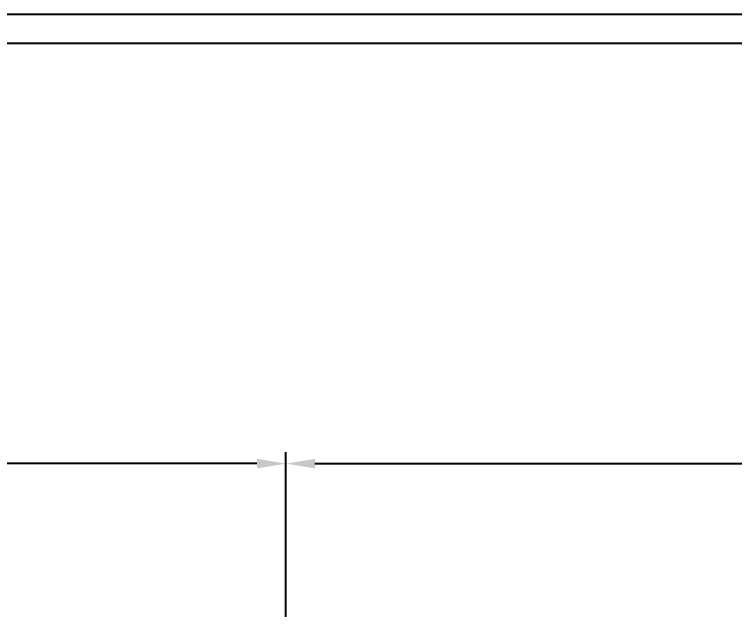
# Model space of a CAD drawing. Header units: inches. Extents: x -350577 to -266477, y -437959 to -377535.
# Drawn here: x -334236 to -328029, y -382663 to -377535 of the extents above; entities that cross this region are included whole.
import ezdxf

# ---------------------------------------------------------------- set-up
doc = ezdxf.new("R2010")
doc.units = ezdxf.units.IN
doc.header["$MEASUREMENT"] = 0
doc.layers.add('ORGINAL (itatec)', color=3, linetype='Continuous', lineweight=9)
doc.styles.add('Geniso', font='geniso.shx', dxfattribs={"oblique": 15})
doc.dimstyles.new('scale 1b100', dxfattribs={"dimscale": 100, "dimtxt": 3, "dimasz": 2.5, "dimexe": 1, "dimexo": 1, "dimgap": 1, "dimtad": 1, "dimdec": 0, "dimzin": 0, "dimdsep": 46, "dimtxsty": 'Geniso', "dimcen": 0, "dimclrd": 1, "dimclre": 1, "dimclrt": 7, "dimadec": 0, "dimazin": 0, "dimtfac": 1, "dimtdec": 0, "dimtmove": 0, "dimatfit": 3, "dimfxl": 0.75, "dimtolj": 1, "dimtzin": 0, "dimarcsym": 0})

# ---------------------------------------------------------------- blocks, each defined once
blk = doc.blocks.new('*D30')
at = {"layer": 'Defpoints', "color": 0, "transparency": 16777216}
for p in [(-322053.8, -381405.4), (-331896.3, -383693), (-322053.8, -395650.3)]:
    blk.add_point(p, dxfattribs=at)
at = {"layer": 'ORGINAL (itatec)', "color": 1, "lineweight": -2, "transparency": 16777216}
for p, q in [((-331896.3, -383593), (-331896.3, -381305.4)), ((-322053.8, -395550.3), (-322053.8, -381305.4)), ((-331646.3, -381405.4), (-322303.8, -381405.4))]:
    blk.add_line(p, q, dxfattribs=at)
at = {"layer": 'ORGINAL (itatec)', "color": 1, "transparency": 16777216}
for points in [[(-331646.3, -381363.7), (-331646.3, -381447.1), (-331896.3, -381405.4)], [(-322303.8, -381363.7), (-322303.8, -381447.1), (-322053.8, -381405.4)]]:
    blk.add_solid(points, dxfattribs=at)
at = {"layer": 'ORGINAL (itatec)', "color": 7, "transparency": 16777216, "insert": (-326975, -381155.3), "char_height": 300, "attachment_point": 5, "style": 'Geniso'}
blk.add_mtext('\\A1;9842', dxfattribs=at)
blk = doc.blocks.new('*D31')
at = {"layer": 'Defpoints', "color": 0, "transparency": 16777216}
for p in [(-345505.2, -381405.4), (-331896.3, -383693), (-345505.2, -394816.5)]:
    blk.add_point(p, dxfattribs=at)
at = {"layer": 'ORGINAL (itatec)', "color": 1, "lineweight": -2, "transparency": 16777216}
for p, q in [((-345505.2, -394716.5), (-345505.2, -381305.4)), ((-331896.3, -383593), (-331896.3, -381305.4)), ((-332146.3, -381405.4), (-345255.2, -381405.4))]:
    blk.add_line(p, q, dxfattribs=at)
at = {"layer": 'ORGINAL (itatec)', "color": 1, "transparency": 16777216}
for points in [[(-345255.2, -381363.7), (-345255.2, -381447.1), (-345505.2, -381405.4)], [(-332146.3, -381363.7), (-332146.3, -381447.1), (-331896.3, -381405.4)]]:
    blk.add_solid(points, dxfattribs=at)
at = {"layer": 'ORGINAL (itatec)', "color": 7, "transparency": 16777216, "insert": (-338700.7, -381155.4), "char_height": 300, "attachment_point": 5, "style": 'Geniso'}
blk.add_mtext('\\A1;13609', dxfattribs=at)

msp = doc.modelspace()

# ---------------------------------------------------------------- linework, layer by layer
for points in [[(-350576.7, -436934.7), (-266476.7, -436934.7), (-266476.7, -377534.7), (-350576.7, -377534.7)], [(-350326.7, -436684.7), (-266726.7, -436684.7), (-266726.7, -377784.7), (-350326.7, -377784.7)]]:
    msp.add_lwpolyline(points, close=True)

# ---------------------------------------------------------------- dimensions: what is measured, and where the dimension line sits
at = {"layer": 'ORGINAL (itatec)'}
for base, p1, p2, picture, middle in [((-345505.2, -381405.4), (-331896.3, -383693), (-345505.2, -394816.5), '*D31', (-338700.7, -381155.4)), ((-322053.8253, -381405.3919), (-331896.2537, -383692.9799), (-322053.8253, -395650.2992), '*D30', (-326975.0395, -381155.2899))]:
    dim = msp.add_linear_dim(base=base, p1=p1, p2=p2, dimstyle='scale 1b100', dxfattribs=at)
    dim.commit()
    dim.dimension.update_dxf_attribs({"geometry": picture, "text_midpoint": middle})

doc.saveas('drawing.dxf')
